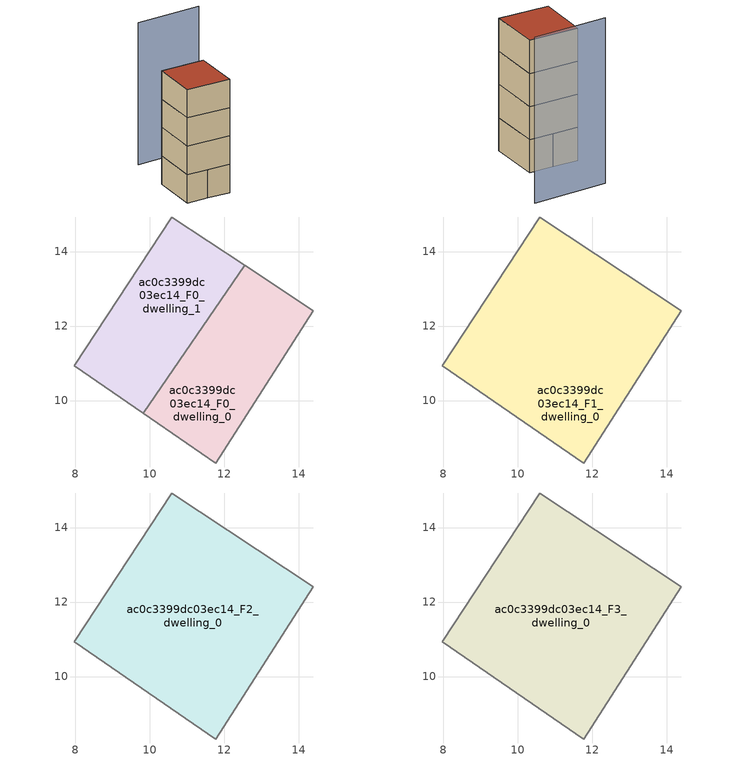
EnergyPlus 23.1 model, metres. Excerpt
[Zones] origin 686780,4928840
ac0c3399dc03ec14_F0_dwelling_0
 floor ground (EU_floor_Construction): 14.4,12.41 11.78,8.33 9.83,9.66 12.56,13.63 z0
 wall adiabatic (EU_wall_Construction): 9.83,9.66 11.78,8.33 14.4,12.41 12.56,13.63 z0:3
 wall to ac0c3399dc03ec14_F0_dwelling_1 (EU_wall_Construction): 12.56,13.63 9.83,9.66 z0:3
ac0c3399dc03ec14_F0_dwelling_1
 floor ground (EU_floor_Construction): 12.56,13.63 9.83,9.66 7.97,10.94 10.59,14.93 z0
 wall adiabatic (EU_wall_Construction): 12.56,13.63 10.59,14.93 7.97,10.94 9.83,9.66 z0:3
ac0c3399dc03ec14_F1_dwelling_0
 floor to ac0c3399dc03ec14_F0_dwelling_0 (EU_floor_Construction): 14.4,12.41 11.78,8.33 9.83,9.66 12.56,13.63 z3
 floor to ac0c3399dc03ec14_F0_dwelling_1 (EU_floor_Construction): 12.56,13.63 9.83,9.66 7.97,10.94 10.59,14.93 z3
 wall adiabatic (EU_wall_Construction): 10.59,14.93 7.97,10.94 11.78,8.33 14.4,12.41 10.59,14.93 z3:6
ac0c3399dc03ec14_F2_dwelling_0
 floor to ac0c3399dc03ec14_F1_dwelling_0 (EU_floor_Construction): 14.4,12.41 11.78,8.33 7.97,10.94 10.59,14.93 z6
 wall adiabatic (EU_wall_Construction): 10.59,14.93 7.97,10.94 11.78,8.33 14.4,12.41 10.59,14.93 z6:9
ac0c3399dc03ec14_F3_dwelling_0
 floor to ac0c3399dc03ec14_F2_dwelling_0 (EU_floor_Construction): 14.4,12.41 11.78,8.33 7.97,10.94 10.59,14.93 z9
 wall adiabatic (EU_wall_Construction): 10.59,14.93 7.97,10.94 11.78,8.33 14.4,12.41 10.59,14.93 z9:12
 roof outside (EU_roof_Construction): 11.78,8.33 14.4,12.41 10.59,14.93 7.97,10.94 z12
shading: 19.24,15.25 13.41,18.79 z0:15
[Building]
EU S2 Campaign: North Axis=0; Terrain=City; Solar Distribution=FullExterior
[Site:Location]
Bologna: Latitude=44.5; Longitude=11.25; Time Zone=1; Elevation=37
[SizingPeriod:WeatherFileDays]
AnnualSizingPeriod: Begin Month=1; Begin Day of Month=1; End Month=12; End Day of Month=31; Day of Week for Start Day=Monday; Use Weather File Daylight Saving Period=No; Use Weather File Rain and Snow Indicators=No
[MATERIAL]
EU_InternalMass_Material: Roughness=MediumRough; Thickness=0.1; Conductivity=1; Density=1800; Specific Heat=900; Thermal Absorptance=0.9; Solar Absorptance=0.7; Visible Absorptance=0.7
[MATERIAL:NOMASS] Roughness=MediumRough; Thermal Absorptance=0.9; Solar Absorptance=0.7; Visible Absorptance=0.7
Name | Thermal Resistance
EU_wall_NoMass | 0.937881
EU_roof_NoMass | 0.548572
EU_floor_NoMass | 0.71348
[CONSTRUCTION]
EU_wall_Construction: EU_wall_NoMass
EU_roof_Construction: EU_roof_NoMass
EU_floor_Construction: EU_floor_NoMass
EU_InternalMass_Construction: EU_InternalMass_Material
[ZONE] Type=1; Multiplier=1; Ceiling Height=autocalculate; Floor Area=autocalculate; Part of Total Floor Area=Yes
Name | Volume
ac0c3399dc03ec14_F0_dwelling_0 | 33.1296
ac0c3399dc03ec14_F1_dwelling_0 | 66.2512
ac0c3399dc03ec14_F2_dwelling_0; ac0c3399dc03ec14_F3_dwelling_0 | 66.2527
ac0c3399dc03ec14_F0_dwelling_1 | 33.1282
[INTERNALMASS] Construction=EU_InternalMass_Construction
Name | Zone or ZoneList | Surface Area
ac0c3399dc03ec14_F0_dwelling_0_EU_InternalMass | ac0c3399dc03ec14_F0_dwelling_0 | 11.0431
ac0c3399dc03ec14_F0_dwelling_1_EU_InternalMass | ac0c3399dc03ec14_F0_dwelling_1 | 11.0427
ac0c3399dc03ec14_F1_dwelling_0_EU_InternalMass | ac0c3399dc03ec14_F1_dwelling_0 | 22.0842
ac0c3399dc03ec14_F2_dwelling_0_EU_InternalMass | ac0c3399dc03ec14_F2_dwelling_0 | 22.0842
ac0c3399dc03ec14_F3_dwelling_0_EU_InternalMass | ac0c3399dc03ec14_F3_dwelling_0 | 22.0842
[OTHEREQUIPMENT] Fuel Type=Electricity; Design Level Calculation Method=Watts/Area; Power per Zone Floor Area=1; Fraction Latent=0; Fraction Radiant=0; Fraction Lost=0; Carbon Dioxide Generation Rate=0; EndUse Subcategory=EU_Step8_InternalGains
Name | Zone or ZoneList or Space or SpaceList | Schedule
EU_Step8_InternalGain_ac0c3399dc03ec14_F0_dwelling_0_f000 | ac0c3399dc03ec14_F0_dwelling_0 | EU_Step8_GainSchedule_ac0c3399dc03ec14_F0_dwelling_0_f000
EU_Step8_InternalGain_ac0c3399dc03ec14_F0_dwelling_1_f000 | ac0c3399dc03ec14_F0_dwelling_1 | EU_Step8_GainSchedule_ac0c3399dc03ec14_F0_dwelling_1_f000
EU_Step8_InternalGain_ac0c3399dc03ec14_F1_dwelling_0_f000 | ac0c3399dc03ec14_F1_dwelling_0 | EU_Step8_GainSchedule_ac0c3399dc03ec14_F1_dwelling_0_f000
EU_Step8_InternalGain_ac0c3399dc03ec14_F2_dwelling_0_f000 | ac0c3399dc03ec14_F2_dwelling_0 | EU_Step8_GainSchedule_ac0c3399dc03ec14_F2_dwelling_0_f000
EU_Step8_InternalGain_ac0c3399dc03ec14_F3_dwelling_0_f000 | ac0c3399dc03ec14_F3_dwelling_0 | EU_Step8_GainSchedule_ac0c3399dc03ec14_F3_dwelling_0_f000
[ZONEVENTILATION:DESIGNFLOWRATE] Schedule=EU_AlwaysOn; Design Flow Rate Calculation Method=AirChanges/Hour; Air Changes per Hour=0.687892; Ventilation Type=Natural; Fan Pressure Rise=0; Fan Total Efficiency=1; Constant Term Coefficient=1; Temperature Term Coefficient=0; Velocity Term Coefficient=0; Velocity Squared Term Coefficient=0; Minimum Indoor Temperature=-100; Maximum Indoor Temperature=100; Delta Temperature=-100; Minimum Outdoor Temperature=-100; Maximum Outdoor Temperature=100; Maximum Wind Speed=40
Name | Zone or ZoneList or Space or SpaceList
EU_ConstantAir_ac0c3399dc03ec14_F0_dwelling_0 | ac0c3399dc03ec14_F0_dwelling_0
EU_ConstantAir_ac0c3399dc03ec14_F0_dwelling_1 | ac0c3399dc03ec14_F0_dwelling_1
EU_ConstantAir_ac0c3399dc03ec14_F1_dwelling_0 | ac0c3399dc03ec14_F1_dwelling_0
EU_ConstantAir_ac0c3399dc03ec14_F2_dwelling_0 | ac0c3399dc03ec14_F2_dwelling_0
EU_ConstantAir_ac0c3399dc03ec14_F3_dwelling_0 | ac0c3399dc03ec14_F3_dwelling_0
[HVACTEMPLATE:THERMOSTAT] Constant Heating Setpoint=20; Constant Cooling Setpoint=50
EU_HeatOnly_ac0c3399dc03ec14_F0_dwelling_0; EU_HeatOnly_ac0c3399dc03ec14_F0_dwelling_1; EU_HeatOnly_ac0c3399dc03ec14_F1_dwelling_0; EU_HeatOnly_ac0c3399dc03ec14_F2_dwelling_0; EU_HeatOnly_ac0c3399dc03ec14_F3_dwelling_0
[HVACTEMPLATE:ZONE:IDEALLOADSAIRSYSTEM] System Availability Schedule=EU_AlwaysOn; Maximum Heating Supply Air Temperature=50; Minimum Cooling Supply Air Temperature=13; Maximum Heating Supply Air Humidity Ratio=0.0156; Minimum Cooling Supply Air Humidity Ratio=0.0077; Heating Limit=NoLimit; Cooling Limit=NoLimit; Heating Availability Schedule=EU_AlwaysOn; Cooling Availability Schedule=EU_CoolingOff; Dehumidification Control Type=ConstantSensibleHeatRatio; Cooling Sensible Heat Ratio=0.7; Dehumidification Setpoint=60; Humidification Control Type=None; Humidification Setpoint=30; Outdoor Air Method=None; Outdoor Air Flow Rate per Person=0.00944; Outdoor Air Flow Rate per Zone Floor Area=0; Outdoor Air Flow Rate per Zone=0; Demand Controlled Ventilation Type=None; Outdoor Air Economizer Type=NoEconomizer; Heat Recovery Type=None; Sensible Heat Recovery Effectiveness=0.7; Latent Heat Recovery Effectiveness=0.65
Name | Template Thermostat
ac0c3399dc03ec14_F0_dwelling_0 | EU_HeatOnly_ac0c3399dc03ec14_F0_dwelling_0
ac0c3399dc03ec14_F0_dwelling_1 | EU_HeatOnly_ac0c3399dc03ec14_F0_dwelling_1
ac0c3399dc03ec14_F1_dwelling_0 | EU_HeatOnly_ac0c3399dc03ec14_F1_dwelling_0
ac0c3399dc03ec14_F2_dwelling_0 | EU_HeatOnly_ac0c3399dc03ec14_F2_dwelling_0
ac0c3399dc03ec14_F3_dwelling_0 | EU_HeatOnly_ac0c3399dc03ec14_F3_dwelling_0
[SIZING:ZONE] Zone Cooling Design Supply Air Temperature Input Method=SupplyAirTemperature; Zone Cooling Design Supply Air Temperature=13; Zone Heating Design Supply Air Temperature Input Method=SupplyAirTemperature; Zone Heating Design Supply Air Temperature=50; Zone Cooling Design Supply Air Humidity Ratio=0.008; Zone Heating Design Supply Air Humidity Ratio=0.008; Cooling Design Air Flow Method=DesignDay; Cooling Design Air Flow Rate=0; Cooling Minimum Air Flow per Zone Floor Area=0.000762; Cooling Minimum Air Flow=0; Cooling Minimum Air Flow Fraction=0.2; Heating Design Air Flow Method=DesignDay; Heating Design Air Flow Rate=0; Heating Maximum Air Flow per Zone Floor Area=0.002032; Heating Maximum Air Flow=0.141576; Heating Maximum Air Flow Fraction=0.3; Account for Dedicated Outdoor Air System=No; Dedicated Outdoor Air System Control Strategy=NeutralSupplyAir; Dedicated Outdoor Air Low Setpoint Temperature for Design=autosize; Dedicated Outdoor Air High Setpoint Temperature for Design=autosize; Zone Load Sizing Method=Sensible Load Only No Latent Load; Zone Latent Cooling Design Supply Air Humidity Ratio Input Method=HumidityRatioDifference; Zone Cooling Design Supply Air Humidity Ratio Difference=0.005; Zone Latent Heating Design Supply Air Humidity Ratio Input Method=HumidityRatioDifference; Zone Humidification Design Supply Air Humidity Ratio Difference=0.005
ac0c3399dc03ec14_F0_dwelling_0; ac0c3399dc03ec14_F0_dwelling_1; ac0c3399dc03ec14_F1_dwelling_0; ac0c3399dc03ec14_F2_dwelling_0; ac0c3399dc03ec14_F3_dwelling_0
[SCHEDULE:CONSTANT]
Name | Hourly Value
EU_AlwaysOn | 1
EU_CoolingOff | 0
[SCHEDULE:FILE] Column Number=1; Rows to Skip at Top=0; Number of Hours of Data=8760; Column Separator=Comma; Interpolate to Timestep=No; Minutes per Item=60; Adjust Schedule for Daylight Savings=Yes
Name | File
EU_Step8_GainSchedule_ac0c3399dc03ec14_F0_dwelling_0_f000 | ../../schedules/ac0c3399dc03ec14/ac0c3399dc03ec14_F0_dwelling_0_f000_gain.csv
EU_Step8_GainSchedule_ac0c3399dc03ec14_F0_dwelling_1_f000 | ../../schedules/ac0c3399dc03ec14/ac0c3399dc03ec14_F0_dwelling_1_f000_gain.csv
EU_Step8_GainSchedule_ac0c3399dc03ec14_F1_dwelling_0_f000 | ../../schedules/ac0c3399dc03ec14/ac0c3399dc03ec14_F1_dwelling_0_f000_gain.csv
EU_Step8_GainSchedule_ac0c3399dc03ec14_F2_dwelling_0_f000 | ../../schedules/ac0c3399dc03ec14/ac0c3399dc03ec14_F2_dwelling_0_f000_gain.csv
EU_Step8_GainSchedule_ac0c3399dc03ec14_F3_dwelling_0_f000 | ../../schedules/ac0c3399dc03ec14/ac0c3399dc03ec14_F3_dwelling_0_f000_gain.csv
